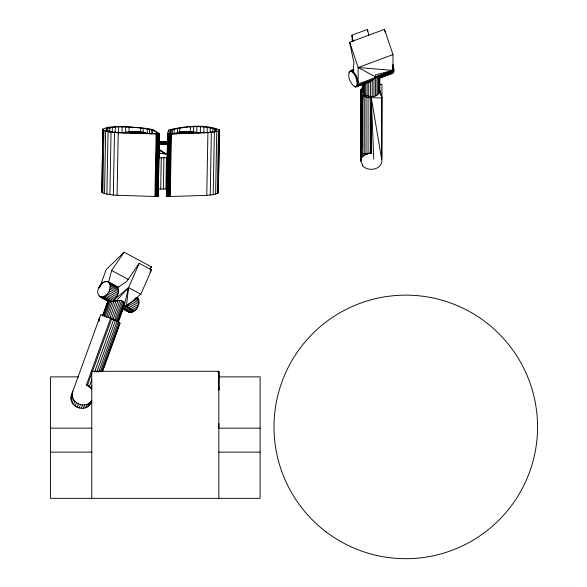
<?xml version="1.0" encoding="UTF-8"?>
<svg xmlns="http://www.w3.org/2000/svg" width="587" height="587" viewBox="0 0 587 587"><rect width="100%" height="100%" fill="white"/><g stroke="black" fill="none" stroke-linecap="round" stroke-linejoin="round"><path stroke-width="0.88" d="M218.834 427.395L218.834 423.388M218.834 377.573L218.834 371.285L91.777 371.285L91.777 498.341M353.895 69.618C344.371 70.631 349.793 84.499 355.48 86.986L356.661 86.296L357.204 82.98L358.121 82.635L358.143 67.527L349.669 42.279L384.514 29.35L392.982 54.598L392.982 70.411L393.877 70.726L393.694 71.849L392.813 73.199L379.327 78.21L375.922 77.389L375.922 76.706L392.982 70.411L393.877 69.369L392.813 64.519M218.687 389.959L218.834 371.285L218.834 498.341M102.696 315.923L108.235 300.339M102.901 129.118L101.749 191.678L101.881 192.353L104.523 193.659L113.328 195.097L155.54 196.528L158.233 196.124L159.385 133.565L152.921 129.544L141.203 127.739L117.011 126.469L107.238 127.35L102.901 129.118L101.881 192.353M102.82 193.02L103.972 130.461L103.033 129.793M104.523 193.659L105.675 131.092L103.972 130.461M106.43 130.446L106.46 128.656C121.032 124.914 136.639 127.43 151.314 129.639C154.366 131.07 160.655 134.203 154.212 133.638L116.365 132.354L108.36 131.048L105.961 129.859L106.46 128.656M107.744 130.791L107.795 128.113M106.915 194.231L108.067 131.671L105.675 131.092M109.696 132.112L109.776 127.643M109.894 194.715L111.046 132.156L108.067 131.671M112.234 132.625L112.33 127.262M113.328 195.097L114.48 132.53L111.046 132.156M115.235 132.354L115.338 126.997M117.07 195.346L118.222 132.787L114.48 132.53M118.552 133.102L118.662 126.843M122.059 133.08L122.169 126.821M125.603 132.295L125.706 126.931M129.023 131.627L129.103 127.159M132.391 133.3L132.42 131.737L134.79 131.723L143.404 132.479L146.493 133.638M134.761 133.286L134.79 131.723M137.145 133.359L137.175 131.796M139.442 133.513L139.471 131.95M140.579 132.464L140.66 127.995M141.548 133.748L141.577 132.185M143.155 132.75L143.243 128.282M147.198 133.315L147.286 128.846M149.436 133.675L149.516 129.206M151.233 134.107L151.314 129.639M152.525 133.689L152.591 130.116M154.953 196.506L156.105 133.946L118.222 132.787M155.54 196.528L156.692 133.968L159.385 133.565M156.113 196.52L157.272 133.961M156.663 196.498L157.815 133.939M157.162 196.454L158.314 133.895M157.58 196.388L158.732 133.829M157.91 196.315L159.062 133.755M158.189 189.579L158.622 166.004M158.791 156.934L159.209 134.269M158.13 196.227L159.282 133.66M158.064 188.977L160.706 189.073L161.278 157.793L167.376 157.624L167.222 165.666M160.706 189.073L163.347 189.073L163.92 157.793M163.942 154.388L163.964 153.5L158.681 153.405M163.347 189.073L165.872 188.977L166.451 157.698M166.532 196.124L167.581 133.462L168.601 130.072C184.435 126.256 204.034 123.872 219.553 129.793L218.261 193.02L213.198 194.715L206.763 195.346L169.694 196.528L166.532 196.124L166.95 194.275M166.994 178.177L166.796 188.904L165.872 188.977M166.745 196.227L167.581 133.462M167.075 196.315L167.897 133.66M168.564 131.855L168.601 130.072M167.493 196.388L168.645 133.829L168.227 133.755M167.985 196.454L169.144 133.895L168.645 133.829M168.535 196.498L169.687 133.939L169.144 133.895M169.115 196.52L170.267 133.961L169.687 133.939M170.325 133.689L170.391 130.116C185 126.616 202.398 124.495 216.713 129.859L215.722 131.048L209.266 132.354L167.684 133.565L171.382 133.631M169.694 196.528L170.854 133.968L211.364 132.53L218.467 131.092L219.553 129.793M171.015 134.107L171.103 129.639M170.259 196.506L171.411 133.946M172.285 134.57L172.387 129.206M174.09 134.21L174.185 128.846M177.479 132.75L177.56 128.282M179.725 132.464L179.805 127.995M179.996 133.748L180.026 132.185L183.973 131.796L191.024 131.84L198.34 132.963M181.831 133.513L181.86 131.95M183.944 133.359L183.973 131.796M186.24 133.286L186.27 131.723M188.625 133.3L188.654 131.737M190.283 131.627L190.364 127.159M190.995 133.403L191.024 131.84M193.24 133.587L193.262 132.024M193.394 132.295L193.497 126.931M196.799 132.185L196.902 126.821M200.321 133.102L200.431 126.843M203.821 133.249L203.938 126.997M207.167 132.625L207.262 127.262M206.763 195.346L207.923 132.787M210.183 132.112L210.263 127.643M210.212 195.097L211.364 132.53M212.729 132.581L212.81 128.113M213.198 194.715L214.35 132.156M214.732 131.334L214.783 128.656M216.075 131.033L216.104 129.25M215.598 194.231L216.75 131.671M217.315 193.659L218.467 131.092M218.261 193.02L219.413 130.461M362.766 87.14C360.176 89.114 360.176 93.164 362.766 95.138L361.687 133.616L361.797 148.049L360.741 148.049M379.217 84.345L381.917 84.337L381.917 161.205C381.029 169.973 368.174 171.727 362.766 165.974L360.8 160.757C361.196 155.658 366.787 153.192 371.329 153.324L371.329 97.912L381.682 159.525L381.917 97.948L368.056 97.611L362.766 95.138L361.658 133.52L360.917 129.375M91.572 401.662C87.426 414.451 66.632 406.886 71.673 394.42L100.751 314.544L115.588 320.201L119.41 322.498L120.019 323.51L102.63 371.285M91.873 400.165C85.878 410.673 68.319 402.183 72.935 390.964M100.047 296.692C107.487 298.944 114.538 284.666 106.834 281.356C102.461 281.188 99.386 285.436 98.205 289.215C95.41 296.274 103.928 299.253 108.859 301.439C113.966 302.76 125.347 296.494 124.202 305.812L100.472 371.285M109.74 318.213L116.05 300.874L114.142 299.744C117.415 296.89 119.726 291.739 117.671 287.586L126.675 281.533L139.207 263.299L151.475 269.903L140.821 294.248L126.418 306.377L124.334 305.233L133.77 311.543C137.813 308.718 140.895 302.334 137.688 297.895M358.121 82.635L356.397 76.149L353.066 71.335L353.91 62.809L349.669 42.279M371.329 153.324L364.241 153.434L360.741 154.403L361.372 150.426M371.329 153.141L370.221 97.912L370.221 153.104L366.031 154.183L366.031 97.031L363.045 92.269L363.045 90.009M360.976 159.525L360.976 89.723C363.404 97.589 377.382 99.585 379.796 91.139L379.796 77.741L379.327 78.21M360.741 154.403L361.269 151.197L360.741 129.375M98.763 321.551L99.489 317.993L98.711 321.537M176.834 133.638L177.501 132.831L180.026 132.185M361.35 158.549L360.741 161.205L360.741 91.139M150.037 269.132L151.534 266.931L124.106 252.175L111.655 270.475L108.588 282.068L118.273 287.278M170.391 130.116L169.467 133.205L170.883 133.594M361.291 152.598L360.741 147.579L361.269 145.84M99.827 287.131L106.152 269.675L124.106 252.175M71.152 396.533L72.406 393.077M71.086 398.72L72.34 395.264M71.475 400.87L72.737 397.414M102.725 315.292L108.287 300.016M103.312 315.821L108.617 301.248L99.137 296.024M72.318 402.902L73.573 399.446M104.229 315.894L109.439 301.586M105.117 316.921L110.65 301.718M73.558 404.714L74.82 401.259M106.526 317.244L112.205 301.645M75.158 406.241L76.413 402.785M108.089 317.677L114.025 301.358M77.036 407.407L78.291 403.951M91.777 389.13L90.941 387.912L86.428 384.845L110.694 318.161M119.961 300.361L113.005 319.467L111.398 318.814L118.075 300.478M91.777 385.608L90.86 388.139L87.463 385.226L91.821 373.259M92.445 371.549L111.735 318.55M79.113 408.163L80.375 404.707M81.307 408.479L82.562 405.023M86.428 384.845L89.319 386.473L91.777 379.701M94.536 372.121L113.739 319.365M89.319 386.473L87.463 385.226M114.48 320.142L121.604 300.581M83.508 408.339L84.77 404.883M96.694 372.121L115.588 320.201M115.771 320.803L122.932 301.124M116.806 321.419L123.879 301.975M85.629 407.745L86.891 404.289M98.594 372.114L117.195 321.03L111.398 318.814M117.547 321.977L124.415 303.083M118.273 321.581L124.517 304.418L128.553 287.645L139.207 263.299M87.573 406.732L88.835 403.276M89.261 405.331L90.515 401.882M101.654 371.285L119.41 322.498M90.611 403.621L91.616 400.855M102.38 371.285L119.931 323.07M123.593 306.957L124.202 305.812M348.964 72.48L350.498 70.946C355.054 72.729 356.536 78.555 357.204 82.98M149.971 272.089L151.475 269.903M123.299 309.21L129.991 312.57L133.77 311.543L126.726 306.106L128.898 303.45M356.14 86.81L369.627 81.806L373.222 79.443L375.563 76.875L358.143 67.527L392.982 54.598M150.25 268.186L151.534 266.931M114.553 299.407L128.553 287.645L140.821 294.248M122.749 307.661L123.292 307.272L132.479 312.218M122.962 132.875C130.894 130.857 140.088 130.644 147.748 133.631M124.187 132.963L132.42 131.737M352.31 41.545L351.929 35.183L367.521 29.394L368.827 35.653M349.324 71.636L352.567 70.433M351.268 71.122L353.829 70.176M352.992 72.48L353.91 72.135M353.873 73.602L354.79 73.258M354.709 74.96L355.627 74.615M355.48 76.486L356.397 76.149M356.14 78.13L357.057 77.792M356.661 79.803L357.578 79.465M393.334 66.192L392.417 66.536L392.96 69.706L393.877 69.369L393.877 70.726L375.922 77.389M392.776 68.173L393.694 67.835M357.021 81.446L357.938 81.109M357.204 84.337L375.159 77.667M357.021 85.46L373.222 79.443M377.492 77.858L393.694 71.849M354.709 86.81L358.884 85.262M384.712 75.679L388.887 74.131M356.661 86.296L371.41 80.823M378.586 78.159L393.334 72.685M355.48 86.986L369.627 81.806M379.701 77.998L392.813 73.199M366.031 154.183L370.221 153.104M375.922 76.706L393.877 70.726M352.112 71.643L353.066 71.335M158.402 144.042L167.236 144.035L158.402 143.896M158.402 141.658L167.236 141.658M158.402 141.951L167.236 141.951M158.402 142.678L167.236 142.678M158.402 143.808L167.236 143.808M218.834 375.526L218.834 389.959L218.665 386.407M78.313 376.883L50.489 376.883L50.489 498.341L260.122 498.341L260.122 376.883L218.834 376.883M50.489 428.165L91.777 428.165M218.834 428.165L260.122 428.165M50.489 452.122L91.777 452.122M218.834 452.122L260.122 452.122M170.267 133.961L170.854 133.968M156.105 133.946L156.692 133.968M158.637 157.698L161.278 157.793M163.964 153.5L166.488 153.691M358.143 67.527L392.982 70.411L375.563 74.769L375.563 95.857M391.39 73.199L392.153 73.375M199.463 132.875C191.773 131.312 183.115 130.387 175.66 133.168L176.019 134.085M113.841 319.783L117.195 321.03M118.405 287.461L108.822 282.362L118.442 287.535M111.655 270.475L128.59 279.595M106.834 281.356L108.588 282.068L107.913 281.694M109.52 283.323L117.818 287.791M136.125 297.646L138.385 298.864M109.974 284.548L118.273 289.009M135.069 298.049L138.848 300.082M104.347 281.709L105.066 282.098M110.173 285.972L118.471 290.433M134.511 299.069L139.038 301.505M103.055 282.376L103.774 282.765M110.092 287.535L118.391 292.003M133.682 300.228L138.958 303.075M101.8 283.352L102.52 283.741M109.747 289.171L118.046 293.639M131.826 301.058L138.62 304.712M100.641 284.578L101.36 284.966M109.153 290.814L117.451 295.276M130.475 302.29L138.018 306.348M99.629 286.008L100.348 286.397M108.331 292.377L116.63 296.846M129.654 303.853L137.197 307.918M98.807 287.571L99.526 287.96M107.318 293.808L115.617 298.277M127.885 304.88L136.184 309.349M106.159 295.034L114.458 299.502M126.726 306.106L135.025 310.574M104.904 296.009L114.7 301.278M123.974 306.275L133.77 311.543L126.418 306.377L128.553 287.645L116.219 300.882L114.142 299.744M103.613 296.677L112.799 301.63M102.329 297.029L111.148 301.769M123.189 308.248L131.202 312.563M101.125 297.029L109.813 301.711M122.888 308.74L129.991 312.57M123.409 309.092L128.913 312.233M158.842 149.303L166.473 154.073M158.835 149.524L165.695 153.999M158.453 149.531L165.006 154.007M158.747 151.798L160.669 153.581M89.349 386.385L90.941 387.912M360.976 89.723L366.031 97.031L364.476 94.338L364.476 82.679M360.741 147.579L361.416 149.171M351.929 35.183L353.242 41.435M384.514 29.35L385.065 32.028M362.583 164.301L362.766 165.974M217.946 371.285L218.004 372.158M367.521 29.394L367.631 31.214M371.329 97.912L373.765 159.099M379.613 78.02L379.613 92.269M379.063 78.13L379.063 93.355M378.182 77.917L378.182 94.338M376.993 77.389L376.993 95.189M373.948 78.519L373.948 96.319M372.217 80.126L372.217 96.554M370.441 81.329L370.441 96.554M368.709 82.114L368.709 96.319M368.056 97.611L368.056 153.493M367.095 82.451L367.095 95.857M365.664 83.2L365.664 95.189M364.241 96.195L364.241 155.181M363.588 83.486L363.588 93.355M363.045 83.794L363.045 92.269M362.861 83.992L362.861 91.139M362.766 95.138L362.766 156.443M361.658 93.905L361.658 157.91M381.917 97.948L379.613 90.009L381.917 97.948M326.064 531.851A131.781 131.781 0 0 0 536.511 443.478A131.781 131.781 0 0 0 354.753 305.416A131.781 131.781 0 0 0 326.064 531.851"/></g></svg>
